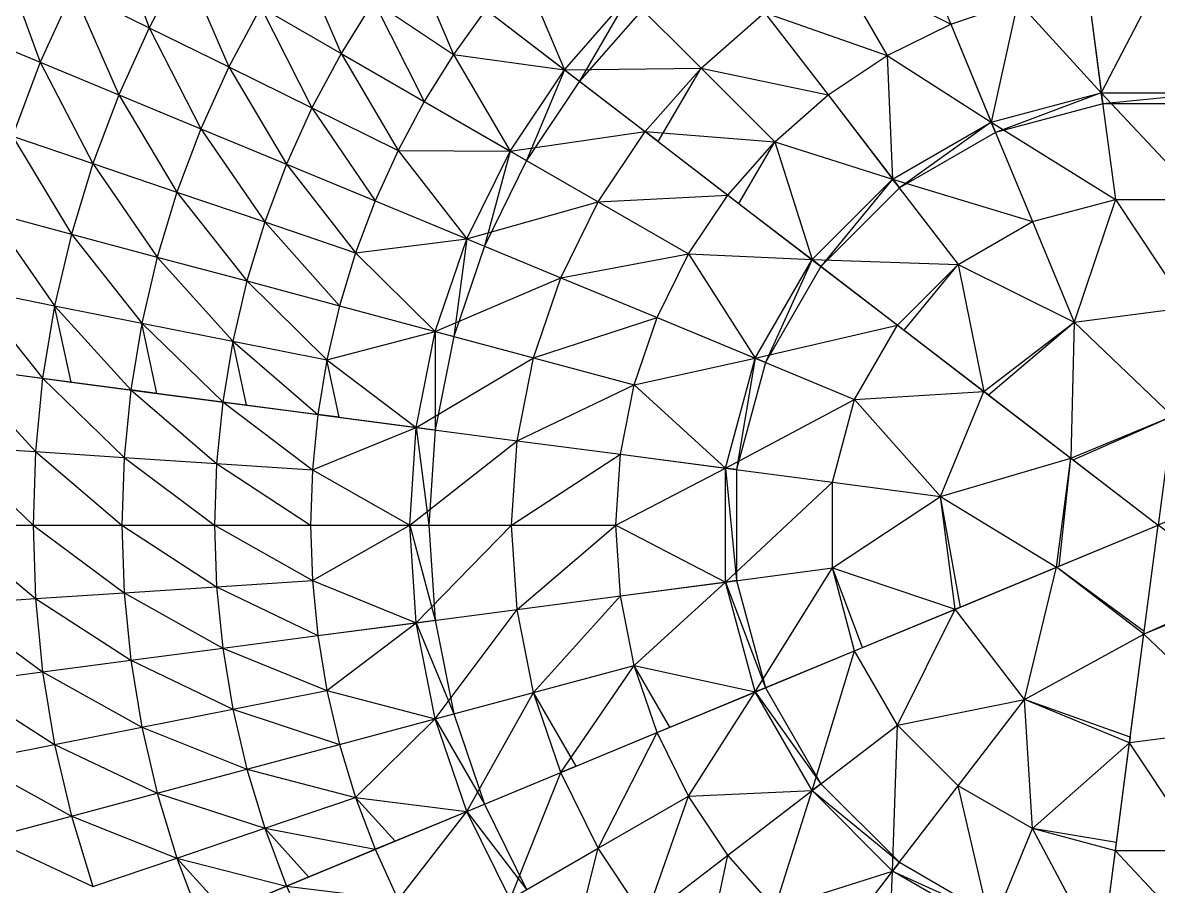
# Model space of a CAD drawing. Extents: x -1560 to 4680, y -1560 to 1560.
# Drawn here: x 2146 to 3120, y -310 to 431 of the extents above; entities that cross this region are included whole.
import ezdxf

# ---------------------------------------------------------------- set-up
doc = ezdxf.new("R2010")
doc.units = 0
doc.header["$MEASUREMENT"] = 0
for name, color, linetype in [('L30X30X3', 1, 'Continuous'), ('TRIO25X148_A', 4, 'Continuous'), ('TRIO25X148_B', 6, 'Continuous'), ('TRIO25X148_C', 96, 'Continuous'), ('TRIO25X148_D', 3, 'Continuous'), ('TRIO25X148_F', 52, 'Continuous')]:
    doc.layers.add(name, color=color, linetype=linetype)

msp = doc.modelspace()

# ---------------------------------------------------------------- linework, layer by layer
at = {"layer": 'L30X30X3'}
for p, q in [((2610.62, 390.86, 1302.88), (2623.59, 380.91, 1266.37)), ((3072.39, 361.67, 1355.93), (3071.14, 371.11, 1394.78)), ((2980.4, 337.02, 1355.93), (2976.76, 345.82, 1394.78)), ((2691.12, 329.09, 1301.44), (2679.92, 337.68, 1338.86)), ((2563.97, 321.03, 1302.88), (2578.12, 312.86, 1266.37)), ((2897.93, 289.4, 1355.93), (2892.13, 296.96, 1394.78)), ((2750.81, 283.29, 1369.53), (2760.21, 276.08, 1331.33)), ((2526.82, 245.7, 1302.88), (2541.92, 239.45, 1266.37)), ((2830.6, 222.07, 1355.93), (2823.04, 227.87, 1394.78)), ((2499.82, 166.18, 1302.88), (2515.61, 161.95, 1266.37)), ((2896.34, 171.63, 1414.51), (2902.03, 167.26, 1375.16)), ((2782.98, 139.6, 1355.93), (2774.18, 143.24, 1394.78)), ((2163.02, 125.99, 1108.7), (2187.37, 122.78, 1077.13)), ((2261.07, 113.08, 1131.46), (2238.64, 116.03, 1164.45)), ((2974.25, 111.84, 1388.94), (2970.44, 114.76, 1428.65)), ((2317.44, 105.66, 1215.51), (2337.86, 102.97, 1181.23)), ((2417.48, 92.49, 1226.25), (2399.13, 94.9, 1261.71)), ((2483.44, 83.8, 1302.88), (2499.64, 81.67, 1266.37)), ((2758.33, 47.61, 1355.93), (2748.89, 48.86, 1394.78)), ((3045.08, 57.48, 1437.16), (3046.99, 56.02, 1397.23)), ((2477.95, 0, 1302.88), (2494.29, 0, 1266.37)), ((3032.76, -36.14, 1437.16), (3034.98, -35.22, 1397.23)), ((2758.33, -47.61, 1355.93), (2748.89, -48.86, 1394.78)), ((2950.26, -70.31, 1388.94), (2945.83, -72.14, 1428.65)), ((2483.44, -83.8, 1302.88), (2499.64, -81.67, 1266.37)), ((3107.67, -93.62, 1437.16), (3107.99, -91.24, 1397.23)), ((2859.54, -107.89, 1414.51), (2866.16, -105.14, 1375.16)), ((2782.98, -139.6, 1355.93), (2774.18, -143.24, 1394.78)), ((2499.82, -166.18, 1302.88), (2515.61, -161.95, 1266.37)), ((2690.07, -178.08, 1369.53), (2701.02, -173.55, 1331.33)), ((3096.02, -182.15, 1388.94), (3095.39, -186.9, 1428.65)), ((2620.56, -206.87, 1301.44), (2607.52, -212.28, 1338.86)), ((2830.6, -222.07, 1355.93), (2823.04, -227.87, 1394.78)), ((2526.82, -245.7, 1302.88), (2541.92, -239.45, 1266.37)), ((2465.36, -271.16, 1226.25), (2448.26, -278.24, 1261.71)), ((3083.2, -279.51, 1414.51), (3084.14, -272.4, 1375.16)), ((2897.93, -289.4, 1355.93), (2892.13, -296.96, 1394.78)), ((2372.13, -309.78, 1215.51), (2391.16, -301.89, 1181.23))]:
    msp.add_line(p, q, dxfattribs=at)
at = {"layer": 'TRIO25X148_A'}
for p, q in [((2907.72, 512.48, 1338.86), (2941.92, 429.93, 1369.53)), ((2842.65, 480.39, 1338.86), (2887.33, 403, 1369.53)), ((2189.03, 459.1, 1048.46), (2254.3, 426.91, 1108.7)), ((3059.26, 461.37, 1369.53), (3071.14, 371.11, 1394.78)), ((2446.93, 449.73, 1215.51), (2515.45, 403.95, 1261.71)), ((2666, 454, 1302.88), (2727.77, 392.23, 1338.86)), ((2350.13, 444.49, 1164.45), (2418.96, 404.75, 1215.51)), ((2543.16, 442.62, 1261.71), (2610.62, 390.86, 1302.88)), ((2782.32, 440.08, 1338.86), (2836.71, 369.19, 1369.53)), ((2941.92, 429.93, 1369.53), (2976.76, 345.82, 1394.78)), ((2097.22, 423.65, 983.97), (2161, 397.23, 1048.46)), ((2254.3, 426.91, 1108.7), (2322.71, 393.18, 1164.45)), ((2418.96, 404.75, 1215.51), (2490.33, 363.54, 1261.71)), ((2161, 397.23, 1048.46), (2228.24, 369.38, 1108.7)), ((2322.71, 393.18, 1164.45), (2393.99, 358.03, 1215.51)), ((2610.62, 390.86, 1302.88), (2679.92, 337.68, 1338.86)), ((2727.77, 392.23, 1338.86), (2790.95, 329.05, 1369.53)), ((3071.14, 371.11, 1394.78), (3083.2, 279.51, 1414.51)), ((2228.24, 369.38, 1108.7), (2298.7, 340.19, 1164.45)), ((2490.33, 363.54, 1261.71), (2563.97, 321.03, 1302.88)), ((2836.71, 369.19, 1369.53), (2892.13, 296.96, 1394.78)), ((2393.99, 358.03, 1215.51), (2467.9, 321.58, 1261.71)), ((2976.76, 345.82, 1394.78), (3012.11, 260.46, 1414.51)), ((2137.07, 333.66, 1048.46), (2205.99, 310.27, 1108.7)), ((2298.7, 340.19, 1164.45), (2372.13, 309.78, 1215.51)), ((2679.92, 337.68, 1338.86), (2750.81, 283.29, 1369.53)), ((2563.97, 321.03, 1302.88), (2639.61, 277.35, 1338.86)), ((2205.99, 310.27, 1108.7), (2278.21, 285.75, 1164.45)), ((2372.13, 309.78, 1215.51), (2448.26, 278.24, 1261.71)), ((2892.13, 296.96, 1394.78), (2948.38, 223.66, 1414.51)), ((2278.21, 285.75, 1164.45), (2353.47, 260.2, 1215.51)), ((2750.81, 283.29, 1369.53), (2823.04, 227.87, 1394.78)), ((2448.26, 278.24, 1261.71), (2526.82, 245.7, 1302.88)), ((2639.61, 277.35, 1338.86), (2717, 232.67, 1369.53)), ((2117.35, 268.66, 1048.46), (2187.65, 249.82, 1108.7)), ((2353.47, 260.2, 1215.51), (2431.5, 233.71, 1261.71)), ((3012.11, 260.46, 1414.51), (3047.86, 174.17, 1428.65)), ((2187.65, 249.82, 1108.7), (2261.32, 230.08, 1164.45)), ((2526.82, 245.7, 1302.88), (2607.52, 212.28, 1338.86)), ((2261.32, 230.08, 1164.45), (2338.09, 209.51, 1215.51)), ((2823.04, 227.87, 1394.78), (2896.34, 171.63, 1414.51)), ((2338.09, 209.51, 1215.51), (2417.69, 188.18, 1261.71)), ((2607.52, 212.28, 1338.86), (2690.07, 178.08, 1369.53)), ((2101.93, 202.51, 1048.46), (2173.31, 188.31, 1108.7)), ((2173.31, 188.31, 1108.7), (2248.11, 173.43, 1164.45)), ((2417.69, 188.18, 1261.71), (2499.82, 166.18, 1302.88)), ((2690.07, 178.08, 1369.53), (2774.18, 143.24, 1394.78)), ((2248.11, 173.43, 1164.45), (2326.07, 157.92, 1215.51)), ((2499.82, 166.18, 1302.88), (2584.2, 143.57, 1338.86)), ((2896.34, 171.63, 1414.51), (2970.44, 114.76, 1428.65)), ((2326.07, 157.92, 1215.51), (2406.89, 141.85, 1261.71)), ((2584.2, 143.57, 1338.86), (2670.51, 120.44, 1369.53)), ((2774.18, 143.24, 1394.78), (2859.54, 107.89, 1414.51)), ((2090.86, 135.49, 1048.46), (2163.02, 125.99, 1108.7)), ((2163.02, 125.99, 1108.7), (2238.64, 116.03, 1164.45)), ((2238.64, 116.03, 1164.45), (2317.44, 105.66, 1215.51)), ((2970.44, 114.76, 1428.65), (3045.08, 57.48, 1437.16)), ((2317.44, 105.66, 1215.51), (2399.13, 94.9, 1261.71)), ((2399.13, 94.9, 1261.71), (2483.44, 83.8, 1302.88)), ((3132.33, 93.62, 1437.16), (3120, 0, 1440)), ((2483.44, 83.8, 1302.88), (2570.04, 72.4, 1338.86)), ((2570.04, 72.4, 1338.86), (2658.63, 60.74, 1369.53)), ((2084.2, 67.89, 1048.46), (2156.83, 63.13, 1108.7)), ((2156.83, 63.13, 1108.7), (2232.93, 58.14, 1164.45)), ((2658.63, 60.74, 1369.53), (2748.89, 48.86, 1394.78)), ((2232.93, 58.14, 1164.45), (2312.24, 52.94, 1215.51)), ((2312.24, 52.94, 1215.51), (2394.47, 47.55, 1261.71)), ((2748.89, 48.86, 1394.78), (2840.49, 36.8, 1414.51)), ((3045.08, 57.48, 1437.16), (3120, 0, 1440)), ((2840.49, 36.8, 1414.51), (2933.1, 24.61, 1428.65)), ((3207.24, 36.14, 1437.16), (3120, 0, 1440)), ((2081.98, 0, 1048.46), (2154.76, 0, 1108.7)), ((2154.76, 0, 1108.7), (2231.03, 0, 1164.45)), ((2231.03, 0, 1164.45), (2310.51, 0, 1215.51)), ((2310.51, 0, 1215.51), (2392.91, 0, 1261.71)), ((2392.91, 0, 1261.71), (2477.95, 0, 1302.88)), ((2477.95, 0, 1302.88), (2565.3, 0, 1338.86)), ((2565.3, 0, 1338.86), (2654.65, 0, 1369.53)), ((3032.76, -36.14, 1437.16), (3120, 0, 1440)), ((3107.67, -93.62, 1437.16), (3120, 0, 1440)), ((3194.92, -57.48, 1437.16), (3120, 0, 1440)), ((2748.89, -48.86, 1394.78), (2840.49, -36.8, 1414.51)), ((2945.83, -72.14, 1428.65), (3032.76, -36.14, 1437.16)), ((2312.24, -52.94, 1215.51), (2394.47, -47.55, 1261.71)), ((2156.83, -63.13, 1108.7), (2232.93, -58.14, 1164.45)), ((2232.93, -58.14, 1164.45), (2312.24, -52.94, 1215.51)), ((2658.63, -60.74, 1369.53), (2748.89, -48.86, 1394.78)), ((2084.2, -67.89, 1048.46), (2156.83, -63.13, 1108.7)), ((2570.04, -72.4, 1338.86), (2658.63, -60.74, 1369.53)), ((2483.44, -83.8, 1302.88), (2570.04, -72.4, 1338.86)), ((2859.54, -107.89, 1414.51), (2945.83, -72.14, 1428.65)), ((2399.13, -94.9, 1261.71), (2483.44, -83.8, 1302.88)), ((2317.44, -105.66, 1215.51), (2399.13, -94.9, 1261.71)), ((3095.39, -186.9, 1428.65), (3107.67, -93.62, 1437.16)), ((2238.64, -116.03, 1164.45), (2317.44, -105.66, 1215.51)), ((2163.02, -125.99, 1108.7), (2238.64, -116.03, 1164.45)), ((2774.18, -143.24, 1394.78), (2859.54, -107.89, 1414.51)), ((2090.86, -135.49, 1048.46), (2163.02, -125.99, 1108.7)), ((2584.2, -143.57, 1338.86), (2670.51, -120.44, 1369.53)), ((2326.07, -157.92, 1215.51), (2406.89, -141.85, 1261.71)), ((2499.82, -166.18, 1302.88), (2584.2, -143.57, 1338.86)), ((2690.07, -178.08, 1369.53), (2774.18, -143.24, 1394.78)), ((2948.38, -223.66, 1414.51), (3005.24, -149.56, 1428.65)), ((2248.11, -173.43, 1164.45), (2326.07, -157.92, 1215.51)), ((2173.31, -188.31, 1108.7), (2248.11, -173.43, 1164.45)), ((2417.69, -188.18, 1261.71), (2499.82, -166.18, 1302.88)), ((2823.04, -227.87, 1394.78), (2896.34, -171.62, 1414.51)), ((2607.52, -212.28, 1338.86), (2690.07, -178.08, 1369.53)), ((2101.93, -202.51, 1048.46), (2173.31, -188.31, 1108.7)), ((2338.09, -209.51, 1215.51), (2417.69, -188.18, 1261.71)), ((3083.2, -279.51, 1414.51), (3095.39, -186.9, 1428.65)), ((2261.32, -230.08, 1164.45), (2338.09, -209.51, 1215.51)), ((2526.82, -245.7, 1302.88), (2607.52, -212.28, 1338.86)), ((2892.13, -296.96, 1394.78), (2948.38, -223.66, 1414.51)), ((2187.65, -249.82, 1108.7), (2261.32, -230.08, 1164.45)), ((2353.47, -260.2, 1215.51), (2431.5, -233.71, 1261.71)), ((2639.61, -277.35, 1338.86), (2717, -232.67, 1369.53)), ((2750.81, -283.29, 1369.53), (2823.04, -227.87, 1394.78)), ((2117.35, -268.66, 1048.46), (2187.65, -249.82, 1108.7)), ((2448.26, -278.24, 1261.71), (2526.82, -245.7, 1302.88)), ((2278.21, -285.75, 1164.45), (2353.47, -260.2, 1215.51)), ((2976.76, -345.82, 1394.78), (3012.11, -260.46, 1414.51)), ((2372.13, -309.78, 1215.51), (2448.26, -278.24, 1261.71)), ((2563.97, -321.03, 1302.88), (2639.61, -277.35, 1338.86)), ((3071.14, -371.11, 1394.78), (3083.2, -279.51, 1414.51)), ((2205.99, -310.27, 1108.7), (2278.21, -285.75, 1164.45)), ((2679.92, -337.68, 1338.86), (2750.81, -283.29, 1369.53)), ((2836.71, -369.19, 1369.53), (2892.13, -296.96, 1394.78)), ((2298.7, -340.19, 1164.45), (2372.13, -309.78, 1215.51))]:
    msp.add_line(p, q, dxfattribs=at)
at = {"layer": 'TRIO25X148_B'}
for p, q in [((3059.26, 461.37, 1369.53), (3072.39, 361.67, 1355.93)), ((2666, 454, 1302.88), (2623.59, 380.91, 1266.37)), ((2543.16, 442.62, 1261.71), (2623.59, 380.91, 1266.37)), ((2941.92, 429.93, 1369.53), (2980.4, 337.02, 1355.93)), ((2610.62, 390.86, 1302.88), (2578.12, 312.86, 1266.37)), ((2610.62, 390.86, 1302.88), (2691.12, 329.09, 1301.44)), ((2691.12, 329.09, 1301.44), (2727.77, 392.23, 1338.86)), ((3071.14, 371.11, 1394.78), (2980.4, 337.02, 1355.93)), ((3168.86, 371.11, 1394.78), (3072.39, 361.67, 1355.93)), ((2490.33, 363.54, 1261.71), (2578.12, 312.86, 1266.37)), ((2836.71, 369.19, 1369.53), (2897.93, 289.4, 1355.93)), ((2976.76, 345.82, 1394.78), (2897.93, 289.4, 1355.93)), ((2679.92, 337.68, 1338.86), (2760.21, 276.08, 1331.33)), ((2760.21, 276.08, 1331.33), (2790.95, 329.05, 1369.53)), ((2563.97, 321.03, 1302.88), (2541.92, 239.45, 1266.37)), ((2892.13, 296.96, 1394.78), (2830.6, 222.07, 1355.93)), ((2750.81, 283.29, 1369.53), (2830.6, 222.07, 1355.93)), ((2448.26, 278.24, 1261.71), (2541.92, 239.45, 1266.37)), ((2526.82, 245.7, 1302.88), (2515.61, 161.95, 1266.37)), ((2823.04, 227.87, 1394.78), (2782.98, 139.6, 1355.93)), ((2823.04, 227.87, 1394.78), (2902.03, 167.26, 1375.16)), ((2902.03, 167.26, 1375.16), (2948.38, 223.66, 1414.51)), ((2187.37, 122.78, 1077.13), (2173.31, 188.31, 1108.7)), ((2417.69, 188.18, 1261.71), (2515.61, 161.95, 1266.37)), ((2690.07, 178.08, 1369.53), (2782.98, 139.6, 1355.93)), ((2261.07, 113.08, 1131.46), (2248.11, 173.43, 1164.45)), ((2499.82, 166.18, 1302.88), (2499.64, 81.67, 1266.37)), ((2896.34, 171.63, 1414.51), (2974.25, 111.84, 1388.94)), ((2974.25, 111.84, 1388.94), (3047.86, 174.17, 1428.65)), ((2337.86, 102.97, 1181.23), (2326.07, 157.92, 1215.51)), ((2417.48, 92.49, 1226.25), (2406.89, 141.85, 1261.71)), ((2774.18, 143.24, 1394.78), (2758.33, 47.61, 1355.93)), ((2090.86, 135.49, 1048.46), (2187.37, 122.78, 1077.13)), ((2163.02, 125.99, 1108.7), (2261.07, 113.08, 1131.46)), ((2238.64, 116.03, 1164.45), (2337.86, 102.97, 1181.23)), ((2970.44, 114.76, 1428.65), (3046.99, 56.02, 1397.23)), ((2317.44, 105.66, 1215.51), (2417.48, 92.49, 1226.25)), ((2399.13, 94.9, 1261.71), (2499.64, 81.67, 1266.37)), ((3046.99, 56.02, 1397.23), (3132.33, 93.62, 1437.16)), ((2483.44, 83.8, 1302.88), (2494.29, 0, 1266.37)), ((2658.63, 60.74, 1369.53), (2758.33, 47.61, 1355.93)), ((2748.89, 48.86, 1394.78), (2758.33, -47.61, 1355.93)), ((3034.98, -35.22, 1397.23), (3045.08, 57.48, 1437.16)), ((2950.26, -70.31, 1388.94), (2933.1, 24.61, 1428.65)), ((2392.91, 0, 1261.71), (2494.29, 0, 1266.37)), ((2477.95, 0, 1302.88), (2499.64, -81.67, 1266.37)), ((2866.16, -105.14, 1375.16), (2840.49, -36.8, 1414.51)), ((2945.83, -72.14, 1428.65), (3034.98, -35.22, 1397.23)), ((3107.99, -91.24, 1397.23), (3032.76, -36.14, 1437.16)), ((2658.63, -60.74, 1369.53), (2758.33, -47.61, 1355.93)), ((2748.89, -48.86, 1394.78), (2782.98, -139.6, 1355.93)), ((3193.01, -56.02, 1397.23), (3107.67, -93.62, 1437.16)), ((2859.54, -107.89, 1414.51), (2950.26, -70.31, 1388.94)), ((2399.13, -94.9, 1261.71), (2499.64, -81.67, 1266.37)), ((2483.44, -83.8, 1302.88), (2515.61, -161.95, 1266.37)), ((3095.39, -186.9, 1428.65), (3107.99, -91.24, 1397.23)), ((2774.18, -143.24, 1394.78), (2866.16, -105.14, 1375.16)), ((2701.02, -173.55, 1331.33), (2670.51, -120.44, 1369.53)), ((2620.56, -206.87, 1301.44), (2584.2, -143.57, 1338.86)), ((2690.07, -178.08, 1369.53), (2782.98, -139.6, 1355.93)), ((2774.18, -143.24, 1394.78), (2830.6, -222.07, 1355.93)), ((3096.02, -182.15, 1388.94), (3005.24, -149.56, 1428.65)), ((2417.69, -188.18, 1261.71), (2515.61, -161.95, 1266.37)), ((2499.82, -166.18, 1302.88), (2541.92, -239.45, 1266.37)), ((2607.52, -212.28, 1338.86), (2701.02, -173.55, 1331.33)), ((3083.2, -279.51, 1414.51), (3096.02, -182.15, 1388.94)), ((2526.82, -245.7, 1302.88), (2620.56, -206.87, 1301.44)), ((2750.81, -283.29, 1369.53), (2830.6, -222.07, 1355.93)), ((2465.36, -271.16, 1226.25), (2431.5, -233.71, 1261.71)), ((2823.04, -227.87, 1394.78), (2897.93, -289.4, 1355.93)), ((2448.26, -278.24, 1261.71), (2541.92, -239.45, 1266.37)), ((2526.82, -245.7, 1302.88), (2578.12, -312.86, 1266.37)), ((2391.16, -301.89, 1181.23), (2353.47, -260.2, 1215.51)), ((3084.14, -272.4, 1375.16), (3012.11, -260.46, 1414.51)), ((2372.13, -309.78, 1215.51), (2465.36, -271.16, 1226.25)), ((3071.14, -371.11, 1394.78), (3084.14, -272.4, 1375.16)), ((2319.6, -331.54, 1131.46), (2278.21, -285.75, 1164.45)), ((2836.71, -369.19, 1369.53), (2897.93, -289.4, 1355.93)), ((2298.7, -340.19, 1164.45), (2391.16, -301.89, 1181.23)), ((2892.13, -296.96, 1394.78), (2980.4, -337.02, 1355.93))]:
    msp.add_line(p, q, dxfattribs=at)
at = {"layer": 'TRIO25X148_C'}
for p, q in [((2284.08, 482.62, 1108.7), (2254.3, 426.91, 1108.7)), ((2189.03, 459.1, 1048.46), (2161, 397.23, 1048.46)), ((2446.93, 449.73, 1215.51), (2418.96, 404.75, 1215.51)), ((2610.62, 390.86, 1302.88), (2666, 454, 1302.88)), ((2941.92, 429.93, 1369.53), (2999.56, 449.49, 1369.53)), ((2350.13, 444.49, 1164.45), (2322.71, 393.18, 1164.45)), ((2543.16, 442.62, 1261.71), (2515.45, 403.95, 1261.71)), ((2727.77, 392.23, 1338.86), (2782.32, 440.08, 1338.86)), ((2887.33, 403, 1369.53), (2941.92, 429.93, 1369.53)), ((2254.3, 426.91, 1108.7), (2228.24, 369.38, 1108.7)), ((2418.96, 404.75, 1215.51), (2393.99, 358.03, 1215.51)), ((2515.45, 403.95, 1261.71), (2490.33, 363.54, 1261.71)), ((2836.71, 369.19, 1369.53), (2887.33, 403, 1369.53)), ((2161, 397.23, 1048.46), (2137.07, 333.66, 1048.46)), ((2322.71, 393.18, 1164.45), (2298.7, 340.19, 1164.45)), ((2563.97, 321.03, 1302.88), (2610.62, 390.86, 1302.88)), ((2679.92, 337.68, 1338.86), (2727.77, 392.23, 1338.86)), ((2976.76, 345.82, 1394.78), (3071.14, 371.11, 1394.78)), ((3071.14, 371.11, 1394.78), (3168.86, 371.11, 1394.78)), ((2228.24, 369.38, 1108.7), (2205.99, 310.27, 1108.7)), ((2490.33, 363.54, 1261.71), (2467.9, 321.58, 1261.71)), ((2790.95, 329.05, 1369.53), (2836.71, 369.19, 1369.53)), ((2393.99, 358.03, 1215.51), (2372.13, 309.78, 1215.51)), ((2892.13, 296.96, 1394.78), (2976.76, 345.82, 1394.78)), ((2298.7, 340.19, 1164.45), (2278.21, 285.75, 1164.45)), ((2639.61, 277.35, 1338.86), (2679.92, 337.68, 1338.86)), ((2467.9, 321.58, 1261.71), (2448.26, 278.24, 1261.71)), ((2750.81, 283.29, 1369.53), (2790.95, 329.05, 1369.53)), ((2526.82, 245.7, 1302.88), (2563.97, 321.03, 1302.88)), ((2205.99, 310.27, 1108.7), (2187.65, 249.82, 1108.7)), ((2372.13, 309.78, 1215.51), (2353.47, 260.2, 1215.51)), ((2823.04, 227.87, 1394.78), (2892.13, 296.96, 1394.78)), ((2278.21, 285.75, 1164.45), (2261.32, 230.08, 1164.45)), ((2717, 232.67, 1369.53), (2750.81, 283.29, 1369.53)), ((2448.26, 278.24, 1261.71), (2431.5, 233.71, 1261.71)), ((2607.52, 212.28, 1338.86), (2639.61, 277.35, 1338.86)), ((3012.11, 260.46, 1414.51), (3083.2, 279.51, 1414.51)), ((3083.2, 279.51, 1414.51), (3156.8, 279.51, 1414.51)), ((2353.47, 260.2, 1215.51), (2338.09, 209.51, 1215.51)), ((2948.38, 223.66, 1414.51), (3012.11, 260.46, 1414.51)), ((2187.65, 249.82, 1108.7), (2173.31, 188.31, 1108.7)), ((2499.82, 166.18, 1302.88), (2526.82, 245.7, 1302.88)), ((2261.32, 230.08, 1164.45), (2248.11, 173.43, 1164.45)), ((2431.5, 233.71, 1261.71), (2417.69, 188.18, 1261.71)), ((2690.07, 178.08, 1369.53), (2717, 232.67, 1369.53)), ((2774.18, 143.24, 1394.78), (2823.04, 227.87, 1394.78)), ((2896.34, 171.63, 1414.51), (2948.38, 223.66, 1414.51)), ((2338.09, 209.51, 1215.51), (2326.07, 157.92, 1215.51)), ((2584.2, 143.57, 1338.86), (2607.52, 212.28, 1338.86)), ((2173.31, 188.31, 1108.7), (2163.02, 125.99, 1108.7)), ((2417.69, 188.18, 1261.71), (2406.89, 141.85, 1261.71)), ((3047.86, 174.17, 1428.65), (3144.61, 186.9, 1428.65)), ((2670.51, 120.44, 1369.53), (2690.07, 178.08, 1369.53)), ((2248.11, 173.43, 1164.45), (2238.64, 116.03, 1164.45)), ((2483.44, 83.8, 1302.88), (2499.82, 166.18, 1302.88)), ((2859.54, 107.89, 1414.51), (2896.34, 171.63, 1414.51)), ((2970.44, 114.76, 1428.65), (3047.86, 174.17, 1428.65)), ((2326.07, 157.92, 1215.51), (2317.44, 105.66, 1215.51)), ((2406.89, 141.85, 1261.71), (2399.13, 94.9, 1261.71)), ((2570.04, 72.4, 1338.86), (2584.2, 143.57, 1338.86)), ((2748.89, 48.86, 1394.78), (2774.18, 143.24, 1394.78)), ((2163.02, 125.99, 1108.7), (2156.83, 63.13, 1108.7)), ((2658.63, 60.74, 1369.53), (2670.51, 120.44, 1369.53)), ((2238.64, 116.03, 1164.45), (2232.93, 58.14, 1164.45)), ((2840.49, 36.8, 1414.51), (2859.54, 107.89, 1414.51)), ((2933.1, 24.61, 1428.65), (2970.44, 114.76, 1428.65)), ((2317.44, 105.66, 1215.51), (2312.24, 52.94, 1215.51)), ((2399.13, 94.9, 1261.71), (2394.47, 47.55, 1261.71)), ((3045.08, 57.48, 1437.16), (3132.33, 93.62, 1437.16)), ((2477.95, 0, 1302.88), (2483.44, 83.8, 1302.88)), ((2565.3, 0, 1338.86), (2570.04, 72.4, 1338.86)), ((2156.83, 63.13, 1108.7), (2154.76, 0, 1108.7)), ((2654.65, 0, 1369.53), (2658.63, 60.74, 1369.53)), ((2232.93, 58.14, 1164.45), (2231.03, 0, 1164.45)), ((2312.24, 52.94, 1215.51), (2310.51, 0, 1215.51)), ((2748.89, -48.86, 1394.78), (2748.89, 48.86, 1394.78)), ((3032.76, -36.14, 1437.16), (3045.08, 57.48, 1437.16)), ((2394.47, 47.55, 1261.71), (2392.91, 0, 1261.71)), ((2840.49, -36.8, 1414.51), (2840.49, 36.8, 1414.51)), ((2945.83, -72.14, 1428.65), (2933.1, 24.61, 1428.65)), ((2154.76, 0, 1108.7), (2156.83, -63.13, 1108.7)), ((2231.03, 0, 1164.45), (2232.93, -58.14, 1164.45)), ((2310.51, 0, 1215.51), (2312.24, -52.94, 1215.51)), ((2392.91, 0, 1261.71), (2394.47, -47.55, 1261.71)), ((2483.44, -83.8, 1302.88), (2477.95, 0, 1302.88)), ((2570.04, -72.4, 1338.86), (2565.3, 0, 1338.86)), ((2658.63, -60.74, 1369.53), (2654.65, 0, 1369.53)), ((2859.54, -107.89, 1414.51), (2840.49, -36.8, 1414.51)), ((3107.67, -93.62, 1437.16), (3032.76, -36.14, 1437.16)), ((2394.47, -47.55, 1261.71), (2399.13, -94.9, 1261.71)), ((2232.93, -58.14, 1164.45), (2238.64, -116.03, 1164.45)), ((2312.24, -52.94, 1215.51), (2317.44, -105.66, 1215.51)), ((2774.18, -143.24, 1394.78), (2748.89, -48.86, 1394.78)), ((3194.92, -57.48, 1437.16), (3107.67, -93.62, 1437.16)), ((2156.83, -63.13, 1108.7), (2163.02, -125.99, 1108.7)), ((2670.51, -120.44, 1369.53), (2658.63, -60.74, 1369.53)), ((2584.2, -143.57, 1338.86), (2570.04, -72.4, 1338.86)), ((3005.24, -149.56, 1428.65), (2945.83, -72.14, 1428.65)), ((2499.82, -166.18, 1302.88), (2483.44, -83.8, 1302.88)), ((2399.13, -94.9, 1261.71), (2406.89, -141.85, 1261.71)), ((2317.44, -105.66, 1215.51), (2326.07, -157.92, 1215.51)), ((2238.64, -116.03, 1164.45), (2248.11, -173.43, 1164.45)), ((2896.34, -171.62, 1414.51), (2859.54, -107.89, 1414.51)), ((2163.02, -125.99, 1108.7), (2173.31, -188.31, 1108.7)), ((2690.07, -178.08, 1369.53), (2670.51, -120.44, 1369.53)), ((2406.89, -141.85, 1261.71), (2417.69, -188.18, 1261.71)), ((2607.52, -212.28, 1338.86), (2584.2, -143.57, 1338.86)), ((2823.04, -227.87, 1394.78), (2774.18, -143.24, 1394.78)), ((3095.39, -186.9, 1428.65), (3005.24, -149.56, 1428.65)), ((2326.07, -157.92, 1215.51), (2338.09, -209.51, 1215.51)), ((2248.11, -173.43, 1164.45), (2261.32, -230.08, 1164.45)), ((2526.82, -245.7, 1302.88), (2499.82, -166.18, 1302.88)), ((2948.38, -223.66, 1414.51), (2896.34, -171.62, 1414.51)), ((3192.14, -174.17, 1428.65), (3095.39, -186.9, 1428.65)), ((2717, -232.67, 1369.53), (2690.07, -178.08, 1369.53)), ((2173.31, -188.31, 1108.7), (2187.65, -249.82, 1108.7)), ((2417.69, -188.18, 1261.71), (2431.5, -233.71, 1261.71)), ((2338.09, -209.51, 1215.51), (2353.47, -260.2, 1215.51)), ((2639.61, -277.35, 1338.86), (2607.52, -212.28, 1338.86)), ((3012.11, -260.46, 1414.51), (2948.38, -223.66, 1414.51)), ((2261.32, -230.08, 1164.45), (2278.21, -285.75, 1164.45)), ((2431.5, -233.71, 1261.71), (2448.26, -278.24, 1261.71)), ((2750.81, -283.29, 1369.53), (2717, -232.67, 1369.53)), ((2892.13, -296.96, 1394.78), (2823.04, -227.87, 1394.78)), ((2187.65, -249.82, 1108.7), (2205.99, -310.27, 1108.7)), ((2563.97, -321.03, 1302.88), (2526.82, -245.7, 1302.88)), ((2353.47, -260.2, 1215.51), (2372.13, -309.78, 1215.51)), ((3083.2, -279.51, 1414.51), (3012.11, -260.46, 1414.51)), ((2448.26, -278.24, 1261.71), (2467.9, -321.58, 1261.71)), ((2679.92, -337.68, 1338.86), (2639.61, -277.35, 1338.86)), ((3156.8, -279.51, 1414.51), (3083.2, -279.51, 1414.51)), ((2278.21, -285.75, 1164.45), (2298.7, -340.19, 1164.45)), ((2790.95, -329.05, 1369.53), (2750.81, -283.29, 1369.53)), ((2976.76, -345.82, 1394.78), (2892.13, -296.96, 1394.78)), ((2372.13, -309.78, 1215.51), (2393.99, -358.03, 1215.51))]:
    msp.add_line(p, q, dxfattribs=at)
at = {"layer": 'TRIO25X148_D'}
for p, q in [((2221.05, 519.01, 1048.46), (2254.3, 426.91, 1108.7)), ((2127.12, 489.64, 983.97), (2161, 397.23, 1048.46)), ((2380.85, 493.89, 1164.45), (2418.96, 404.75, 1215.51)), ((2477.79, 492.79, 1215.51), (2515.45, 403.95, 1261.71)), ((2284.08, 482.62, 1108.7), (2322.71, 393.18, 1164.45)), ((2573.35, 479.4, 1261.71), (2610.62, 390.86, 1302.88)), ((2842.65, 480.39, 1338.86), (2941.92, 429.93, 1369.53)), ((2189.03, 459.1, 1048.46), (2228.24, 369.38, 1108.7)), ((3120, 465.35, 1369.53), (3071.14, 371.11, 1394.78)), ((2446.93, 449.73, 1215.51), (2490.33, 363.54, 1261.71)), ((2999.56, 449.49, 1369.53), (2976.76, 345.82, 1394.78)), ((2999.56, 449.49, 1369.53), (3071.14, 371.11, 1394.78)), ((2350.13, 444.49, 1164.45), (2393.99, 358.03, 1215.51)), ((2782.32, 440.08, 1338.86), (2887.33, 403, 1369.53)), ((2254.3, 426.91, 1108.7), (2298.7, 340.19, 1164.45)), ((2418.96, 404.75, 1215.51), (2467.9, 321.58, 1261.71)), ((2515.45, 403.95, 1261.71), (2563.97, 321.03, 1302.88)), ((2515.45, 403.95, 1261.71), (2610.62, 390.86, 1302.88)), ((2887.33, 403, 1369.53), (2976.76, 345.82, 1394.78)), ((2887.33, 403, 1369.53), (2892.13, 296.96, 1394.78)), ((2161, 397.23, 1048.46), (2205.99, 310.27, 1108.7)), ((2322.71, 393.18, 1164.45), (2372.13, 309.78, 1215.51)), ((2610.62, 390.86, 1302.88), (2727.77, 392.23, 1338.86)), ((2727.77, 392.23, 1338.86), (2836.71, 369.19, 1369.53)), ((3071.14, 371.11, 1394.78), (3156.8, 279.51, 1414.51)), ((2228.24, 369.38, 1108.7), (2278.21, 285.75, 1164.45)), ((2393.99, 358.03, 1215.51), (2448.26, 278.24, 1261.71)), ((2976.76, 345.82, 1394.78), (3083.2, 279.51, 1414.51)), ((2137.07, 333.66, 1048.46), (2187.65, 249.82, 1108.7)), ((2298.7, 340.19, 1164.45), (2353.47, 260.2, 1215.51)), ((2563.97, 321.03, 1302.88), (2679.92, 337.68, 1338.86)), ((2679.92, 337.68, 1338.86), (2790.95, 329.05, 1369.53)), ((2467.9, 321.58, 1261.71), (2526.82, 245.7, 1302.88)), ((2467.9, 321.58, 1261.71), (2563.97, 321.03, 1302.88)), ((2790.95, 329.05, 1369.53), (2892.13, 296.96, 1394.78)), ((2790.95, 329.05, 1369.53), (2823.04, 227.87, 1394.78)), ((2205.99, 310.27, 1108.7), (2261.32, 230.08, 1164.45)), ((2372.13, 309.78, 1215.51), (2431.5, 233.71, 1261.71)), ((2892.13, 296.96, 1394.78), (3012.11, 260.46, 1414.51)), ((2278.21, 285.75, 1164.45), (2338.09, 209.51, 1215.51)), ((2639.61, 277.35, 1338.86), (2750.81, 283.29, 1369.53)), ((2526.82, 245.7, 1302.88), (2639.61, 277.35, 1338.86)), ((3083.2, 279.51, 1414.51), (3047.86, 174.17, 1428.65)), ((3083.2, 279.51, 1414.51), (3144.61, 186.9, 1428.65)), ((2117.35, 268.66, 1048.46), (2173.31, 188.31, 1108.7)), ((2353.47, 260.2, 1215.51), (2417.69, 188.18, 1261.71)), ((2187.65, 249.82, 1108.7), (2248.11, 173.43, 1164.45)), ((2431.5, 233.71, 1261.71), (2526.82, 245.7, 1302.88)), ((2261.32, 230.08, 1164.45), (2326.07, 157.92, 1215.51)), ((2431.5, 233.71, 1261.71), (2499.82, 166.18, 1302.88)), ((2607.52, 212.28, 1338.86), (2717, 232.67, 1369.53)), ((2717, 232.67, 1369.53), (2823.04, 227.87, 1394.78)), ((2717, 232.67, 1369.53), (2774.18, 143.24, 1394.78)), ((2823.04, 227.87, 1394.78), (2948.38, 223.66, 1414.51)), ((2948.38, 223.66, 1414.51), (2970.44, 114.76, 1428.65)), ((2948.38, 223.66, 1414.51), (3047.86, 174.17, 1428.65)), ((2338.09, 209.51, 1215.51), (2406.89, 141.85, 1261.71)), ((2499.82, 166.18, 1302.88), (2607.52, 212.28, 1338.86)), ((2101.93, 202.51, 1048.46), (2163.02, 125.99, 1108.7)), ((2173.31, 188.31, 1108.7), (2238.64, 116.03, 1164.45)), ((2584.2, 143.57, 1338.86), (2690.07, 178.08, 1369.53)), ((2248.11, 173.43, 1164.45), (2317.44, 105.66, 1215.51)), ((2406.89, 141.85, 1261.71), (2499.82, 166.18, 1302.88)), ((2774.18, 143.24, 1394.78), (2896.34, 171.63, 1414.51)), ((3047.86, 174.17, 1428.65), (3045.08, 57.48, 1437.16)), ((3047.86, 174.17, 1428.65), (3132.33, 93.62, 1437.16)), ((2326.07, 157.92, 1215.51), (2399.13, 94.9, 1261.71)), ((2406.89, 141.85, 1261.71), (2483.44, 83.8, 1302.88)), ((2483.44, 83.8, 1302.88), (2584.2, 143.57, 1338.86)), ((2670.51, 120.44, 1369.53), (2774.18, 143.24, 1394.78)), ((2090.86, 135.49, 1048.46), (2156.83, 63.13, 1108.7)), ((2163.02, 125.99, 1108.7), (2232.93, 58.14, 1164.45)), ((2570.04, 72.4, 1338.86), (2670.51, 120.44, 1369.53)), ((2670.51, 120.44, 1369.53), (2748.89, 48.86, 1394.78)), ((2238.64, 116.03, 1164.45), (2312.24, 52.94, 1215.51)), ((2748.89, 48.86, 1394.78), (2859.54, 107.89, 1414.51)), ((2859.54, 107.89, 1414.51), (2970.44, 114.76, 1428.65)), ((2859.54, 107.89, 1414.51), (2933.1, 24.61, 1428.65)), ((2317.44, 105.66, 1215.51), (2394.47, 47.55, 1261.71)), ((2394.47, 47.55, 1261.71), (2483.44, 83.8, 1302.88)), ((2477.95, 0, 1302.88), (2570.04, 72.4, 1338.86)), ((2084.2, 67.89, 1048.46), (2154.76, 0, 1108.7)), ((2156.83, 63.13, 1108.7), (2231.03, 0, 1164.45)), ((2565.3, 0, 1338.86), (2658.63, 60.74, 1369.53)), ((2232.93, 58.14, 1164.45), (2310.51, 0, 1215.51)), ((2312.24, 52.94, 1215.51), (2392.91, 0, 1261.71)), ((2654.65, 0, 1369.53), (2748.89, 48.86, 1394.78)), ((2933.1, 24.61, 1428.65), (3045.08, 57.48, 1437.16)), ((2394.47, 47.55, 1261.71), (2477.95, 0, 1302.88)), ((2748.89, -48.86, 1394.78), (2840.49, 36.8, 1414.51)), ((2840.49, -36.8, 1414.51), (2933.1, 24.61, 1428.65)), ((2933.1, 24.61, 1428.65), (3032.76, -36.14, 1437.16)), ((2081.98, 0, 1048.46), (2156.83, -63.13, 1108.7)), ((2154.76, 0, 1108.7), (2232.93, -58.14, 1164.45)), ((2231.03, 0, 1164.45), (2312.24, -52.94, 1215.51)), ((2310.51, 0, 1215.51), (2394.47, -47.55, 1261.71)), ((2394.47, -47.55, 1261.71), (2477.95, 0, 1302.88)), ((2483.44, -83.8, 1302.88), (2565.3, 0, 1338.86)), ((2570.04, -72.4, 1338.86), (2654.65, 0, 1369.53)), ((2654.65, 0, 1369.53), (2748.89, -48.86, 1394.78)), ((2774.18, -143.24, 1394.78), (2840.49, -36.8, 1414.51)), ((2840.49, -36.8, 1414.51), (2945.83, -72.14, 1428.65)), ((3005.24, -149.56, 1428.65), (3032.76, -36.14, 1437.16)), ((2394.47, -47.55, 1261.71), (2483.44, -83.8, 1302.88)), ((2232.93, -58.14, 1164.45), (2317.44, -105.66, 1215.51)), ((2312.24, -52.94, 1215.51), (2399.13, -94.9, 1261.71)), ((2670.51, -120.44, 1369.53), (2748.89, -48.86, 1394.78)), ((2084.2, -67.89, 1048.46), (2163.02, -125.99, 1108.7)), ((2156.83, -63.13, 1108.7), (2238.64, -116.03, 1164.45)), ((2584.2, -143.57, 1338.86), (2658.63, -60.74, 1369.53)), ((2499.82, -166.18, 1302.88), (2570.04, -72.4, 1338.86)), ((2896.34, -171.62, 1414.51), (2945.83, -72.14, 1428.65)), ((2406.89, -141.85, 1261.71), (2483.44, -83.8, 1302.88)), ((3005.24, -149.56, 1428.65), (3107.67, -93.62, 1437.16)), ((3192.14, -174.17, 1428.65), (3107.67, -93.62, 1437.16)), ((2317.44, -105.66, 1215.51), (2406.89, -141.85, 1261.71)), ((2238.64, -116.03, 1164.45), (2326.07, -157.92, 1215.51)), ((2823.04, -227.87, 1394.78), (2859.54, -107.89, 1414.51)), ((2163.02, -125.99, 1108.7), (2248.11, -173.43, 1164.45)), ((2607.52, -212.28, 1338.86), (2670.51, -120.44, 1369.53)), ((2670.51, -120.44, 1369.53), (2774.18, -143.24, 1394.78)), ((2090.86, -135.49, 1048.46), (2173.31, -188.31, 1108.7)), ((2406.89, -141.85, 1261.71), (2499.82, -166.18, 1302.88)), ((2526.82, -245.7, 1302.88), (2584.2, -143.57, 1338.86)), ((2717, -232.67, 1369.53), (2774.18, -143.24, 1394.78)), ((2896.34, -171.62, 1414.51), (3005.24, -149.56, 1428.65)), ((3012.11, -260.46, 1414.51), (3005.24, -149.56, 1428.65)), ((2326.07, -157.92, 1215.51), (2417.69, -188.18, 1261.71)), ((2248.11, -173.43, 1164.45), (2338.09, -209.51, 1215.51)), ((2431.5, -233.71, 1261.71), (2499.82, -166.18, 1302.88)), ((2892.13, -296.96, 1394.78), (2896.34, -171.62, 1414.51)), ((2639.61, -277.35, 1338.86), (2690.07, -178.08, 1369.53)), ((2173.31, -188.31, 1108.7), (2261.32, -230.08, 1164.45)), ((3012.11, -260.46, 1414.51), (3095.39, -186.9, 1428.65)), ((3156.8, -279.51, 1414.51), (3095.39, -186.9, 1428.65)), ((2101.93, -202.51, 1048.46), (2187.65, -249.82, 1108.7)), ((2338.09, -209.51, 1215.51), (2431.5, -233.71, 1261.71)), ((2563.97, -321.03, 1302.88), (2607.52, -212.28, 1338.86)), ((2976.76, -345.82, 1394.78), (2948.38, -223.66, 1414.51)), ((2261.32, -230.08, 1164.45), (2353.47, -260.2, 1215.51)), ((2431.5, -233.71, 1261.71), (2526.82, -245.7, 1302.88)), ((2679.92, -337.68, 1338.86), (2717, -232.67, 1369.53)), ((2717, -232.67, 1369.53), (2823.04, -227.87, 1394.78)), ((2790.95, -329.05, 1369.53), (2823.04, -227.87, 1394.78)), ((2187.65, -249.82, 1108.7), (2278.21, -285.75, 1164.45)), ((2467.9, -321.58, 1261.71), (2526.82, -245.7, 1302.88)), ((2353.47, -260.2, 1215.51), (2448.26, -278.24, 1261.71)), ((3071.14, -371.11, 1394.78), (3012.11, -260.46, 1414.51)), ((2117.35, -268.66, 1048.46), (2205.99, -310.27, 1108.7)), ((2610.62, -390.86, 1302.88), (2639.61, -277.35, 1338.86)), ((3168.86, -371.11, 1394.78), (3083.2, -279.51, 1414.51)), ((2278.21, -285.75, 1164.45), (2372.13, -309.78, 1215.51)), ((2727.77, -392.23, 1338.86), (2750.81, -283.29, 1369.53)), ((2790.95, -329.05, 1369.53), (2892.13, -296.96, 1394.78)), ((2887.33, -403, 1369.53), (2892.13, -296.96, 1394.78)), ((2372.13, -309.78, 1215.51), (2467.9, -321.58, 1261.71))]:
    msp.add_line(p, q, dxfattribs=at)
at = {"layer": 'TRIO25X148_F'}
for p, q in [((2677.55, 442.45, 1266.37), (2623.59, 380.91, 1266.37)), ((2557.84, 431.36, 1226.25), (2623.59, 380.91, 1266.37)), ((2623.59, 380.91, 1266.37), (2578.12, 312.86, 1266.37)), ((2623.59, 380.91, 1266.37), (2691.12, 329.09, 1301.44)), ((3072.39, 361.67, 1355.93), (2980.4, 337.02, 1355.93)), ((3167.61, 361.67, 1355.93), (3072.39, 361.67, 1355.93)), ((2980.4, 337.02, 1355.93), (2897.93, 289.4, 1355.93)), ((2691.12, 329.09, 1301.44), (2760.21, 276.08, 1331.33)), ((2578.12, 312.86, 1266.37), (2541.92, 239.45, 1266.37)), ((2897.93, 289.4, 1355.93), (2830.6, 222.07, 1355.93)), ((2760.21, 276.08, 1331.33), (2830.6, 222.07, 1355.93)), ((2541.92, 239.45, 1266.37), (2515.61, 161.95, 1266.37)), ((2830.6, 222.07, 1355.93), (2782.98, 139.6, 1355.93)), ((2830.6, 222.07, 1355.93), (2902.03, 167.26, 1375.16)), ((2902.03, 167.26, 1375.16), (2974.25, 111.84, 1388.94)), ((2515.61, 161.95, 1266.37), (2499.64, 81.67, 1266.37)), ((2782.98, 139.6, 1355.93), (2758.33, 47.61, 1355.93)), ((2117.05, 132.04, 1018.43), (2187.37, 122.78, 1077.13)), ((2187.37, 122.78, 1077.13), (2261.07, 113.08, 1131.46)), ((2261.07, 113.08, 1131.46), (2337.86, 102.97, 1181.23)), ((2974.25, 111.84, 1388.94), (3046.99, 56.02, 1397.23)), ((2337.86, 102.97, 1181.23), (2417.48, 92.49, 1226.25)), ((2417.48, 92.49, 1226.25), (2499.64, 81.67, 1266.37)), ((3132.01, 91.24, 1397.23), (3120, 0, 1440)), ((2499.64, 81.67, 1266.37), (2494.29, 0, 1266.37)), ((3046.99, 56.02, 1397.23), (3120, 0, 1440)), ((2758.33, 47.61, 1355.93), (2758.33, -47.61, 1355.93)), ((3205.02, 35.22, 1397.23), (3120, 0, 1440)), ((2494.29, 0, 1266.37), (2499.64, -81.67, 1266.37)), ((3034.98, -35.22, 1397.23), (3120, 0, 1440)), ((3107.99, -91.24, 1397.23), (3120, 0, 1440)), ((3193.01, -56.02, 1397.23), (3120, 0, 1440)), ((2950.26, -70.31, 1388.94), (3034.98, -35.22, 1397.23)), ((2758.33, -47.61, 1355.93), (2782.98, -139.6, 1355.93)), ((2866.16, -105.14, 1375.16), (2950.26, -70.31, 1388.94)), ((2499.64, -81.67, 1266.37), (2515.61, -161.95, 1266.37)), ((3096.02, -182.15, 1388.94), (3107.99, -91.24, 1397.23)), ((2782.98, -139.6, 1355.93), (2866.16, -105.14, 1375.16)), ((2701.02, -173.55, 1331.33), (2782.98, -139.6, 1355.93)), ((2782.98, -139.6, 1355.93), (2830.6, -222.07, 1355.93)), ((2515.61, -161.95, 1266.37), (2541.92, -239.45, 1266.37)), ((2620.56, -206.87, 1301.44), (2701.02, -173.55, 1331.33)), ((3084.14, -272.4, 1375.16), (3096.02, -182.15, 1388.94)), ((2541.92, -239.45, 1266.37), (2620.56, -206.87, 1301.44)), ((2830.6, -222.07, 1355.93), (2897.93, -289.4, 1355.93)), ((2465.36, -271.16, 1226.25), (2541.92, -239.45, 1266.37)), ((2541.92, -239.45, 1266.37), (2578.12, -312.86, 1266.37)), ((2391.16, -301.89, 1181.23), (2465.36, -271.16, 1226.25)), ((3072.39, -361.67, 1355.93), (3084.14, -272.4, 1375.16)), ((2897.93, -289.4, 1355.93), (2980.4, -337.02, 1355.93)), ((2319.6, -331.54, 1131.46), (2391.16, -301.89, 1181.23))]:
    msp.add_line(p, q, dxfattribs=at)

doc.saveas('drawing.dxf')
